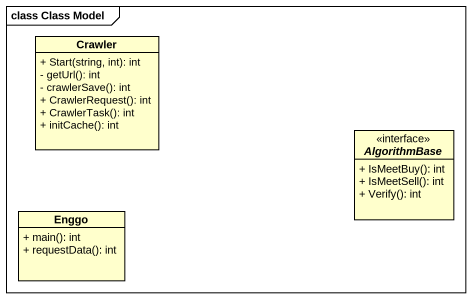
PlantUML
@startuml
mainframe class Class Model
hide circle
hide empty members
skinparam classAttributeIconSize 0
class Crawler {
  + Start(string, int): int
  - getUrl(): int
  - crawlerSave(): int
  + CrawlerRequest(): int
  + CrawlerTask(): int
  + initCache(): int
}
interface AlgorithmBase {
  + IsMeetBuy(): int
  + IsMeetSell(): int
  + Verify(): int
}
class Enggo {
  + main(): int
  + requestData(): int
}
@enduml
